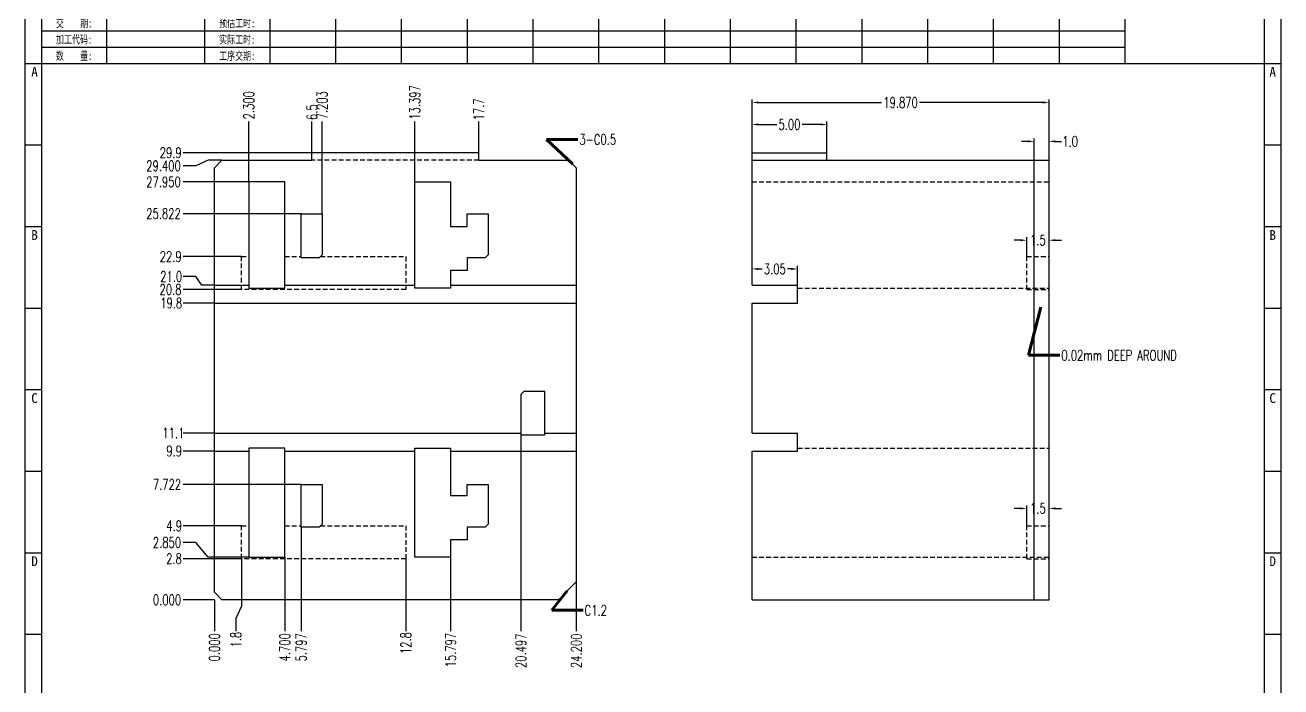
# Model space of a CAD drawing. Header units: millimetres. Extents: x -2852 to 5627, y -2271 to 1849.
# Drawn here: x -778.4 to -694.4, y -411.4 to -367.2 of the extents above; entities that cross this region are included whole.
import ezdxf
from ezdxf.enums import TextEntityAlignment as Align

# ---------------------------------------------------------------- set-up
doc = ezdxf.new("R2010")
doc.units = ezdxf.units.MM
doc.header["$PDSIZE"] = 3
doc.linetypes.add('DASHED2', pattern=[9.525, 6.35, -3.175])
for name, color, linetype in [('1', 7, 'Continuous'), ('11', 4, 'DASHED2'), ('41', 1, 'Continuous'), ('PUNCH', 1, 'Continuous'), ('S01', 170, 'Continuous')]:
    doc.layers.add(name, color=color, linetype=linetype)
doc.styles.add('jet02', font='simplex.shx', dxfattribs={"width": 0.7})
doc.styles.get("Standard").update_dxf_attribs({"font": '仿宋_GB2312_0.ttf', "width": 0.7})
doc.styles.add('tk', font='', dxfattribs={"width": 0.7})
doc.styles.add('tk 2', font='仿宋_GB2312_0.ttf', dxfattribs={"width": 0.65})
doc.styles.get('tk').set_extended_font_data('NSimSun')
doc.dimstyles.new('jet02', dxfattribs={"dimtxt": 3.5, "dimasz": 2.1, "dimexe": 1, "dimexo": 0, "dimgap": 0.5, "dimtad": 0, "dimtoh": 1, "dimdec": 3, "dimzin": 9, "dimdsep": 46, "dimtxsty": 'jet02', "dimcen": 0, "dimclrt": 256, "dimazin": 2, "dimtfac": 1, "dimtdec": 3, "dimtofl": 0, "dimtmove": 0, "dimatfit": 1, "dimfxl": 0, "dimarcsym": 0})

# ---------------------------------------------------------------- blocks, each defined once
blk = doc.blocks.new('*D131')
at = {"layer": '41', "ltscale": 0.05}
for p, q in [((185.462, -2828.134), (185.462, -2826.043)), ((185.882, -2826.243), (187.116, -2826.243)), ((190.042, -2826.243), (188.809, -2826.243)), ((190.462, -2828.134), (190.462, -2826.043))]:
    blk.add_line(p, q, dxfattribs=at)
for points in [[(185.882, -2826.173), (185.882, -2826.313), (185.462, -2826.243)], [(190.042, -2826.173), (190.042, -2826.313), (190.462, -2826.243)]]:
    blk.add_solid(points, dxfattribs=at)
at = {"layer": 'Defpoints', "color": 0, "ltscale": 0.05}
for p in [(190.462, -2826.243), (185.462, -2828.134), (190.462, -2828.134)]:
    blk.add_point(p, dxfattribs=at)
at = {"layer": '41', "ltscale": 0.05, "insert": (187.962, -2826.243), "char_height": 0.7, "attachment_point": 5, "style": 'jet02'}
blk.add_mtext('5.00', dxfattribs=at)
blk = doc.blocks.new('A3-N')
at = {"layer": '1', "color": 1}
for p, q in [((0, 0), (0, 296.73)), ((420, 296.73), (420, 1)), ((5.45, 269.45), (0, 269.45)), ((420, 269.45), (414.55, 269.45)), ((5.45, 242.18), (0, 242.18)), ((420, 242.18), (414.55, 242.18)), ((5.45, 214.91), (0, 214.91)), ((420, 214.91), (414.55, 214.91)), ((5.45, 187.64), (0, 187.64)), ((420, 187.64), (414.55, 187.64)), ((5.45, 160.36), (0, 160.36)), ((420, 160.36), (414.55, 160.36)), ((5.45, 133.09), (0, 133.09)), ((420, 133.09), (414.55, 133.09)), ((5.45, 105.82), (0, 105.82)), ((420, 105.82), (414.55, 105.82)), ((5.45, 78.55), (0, 78.55)), ((420, 78.55), (414.55, 78.55))]:
    blk.add_line(p, q, dxfattribs=at)
at = {"layer": '1'}
blk.add_line((414.55, 278.18), (414.55, 284.73), dxfattribs=at)
blk.add_lwpolyline([(221.45, 5.45), (414.55, 5.45), (414.55, 291.27), (5.45, 291.27), (5.45, 5.45), (414.55, 5.45)], dxfattribs=at)
at = {"layer": '41'}
for p, q in [((27.27, 291.27), (27.27, 269.45)), ((60, 291.27), (60, 269.45)), ((81.82, 291.27), (81.82, 269.45)), ((103.82, 291.27), (103.82, 269.45)), ((125.82, 291.27), (125.82, 269.45)), ((147.82, 291.27), (147.82, 269.45)), ((169.82, 291.27), (169.82, 269.45)), ((191.82, 291.27), (191.82, 269.45)), ((213.82, 291.27), (213.82, 269.45)), ((235.82, 291.27), (235.82, 269.45)), ((257.82, 291.27), (257.82, 269.45)), ((279.82, 291.27), (279.82, 269.45)), ((301.82, 291.27), (301.82, 269.45)), ((323.82, 291.27), (323.82, 269.45)), ((345.82, 291.27), (345.82, 269.45)), ((367.82, 291.27), (367.82, 269.45)), ((367.82, 280.36), (5.45, 280.36)), ((367.82, 274.91), (5.45, 274.91)), ((414.55, 269.45), (5.45, 269.45))]:
    blk.add_line(p, q, dxfattribs=at)
at = {"layer": '1', "style": 'tk', "width": 0.7}
for s, p in [('交    期:', (16.36, 283.09)), ('预估工时:', (70.91, 283.09)), ('加工代码:', (16.36, 277.64)), ('实际工时:', (70.91, 277.64)), ('数    量:', (16.36, 272.18)), ('工序交期:', (70.91, 272.18))]:
    blk.add_text(s, height=2.727, dxfattribs=at).set_placement(p, align=Align.MIDDLE)
at = {"layer": '1', "color": 1}
for s, p in [('A', (2.04, 268.36)), ('B', (2.04, 213.82)), ('C', (2.04, 159.27)), ('D', (2.04, 104.73))]:
    blk.add_text(s, height=3.27, dxfattribs=at).set_placement(p, align=Align.TOP_LEFT)
for s, p in [('A', (418.37, 268.36)), ('B', (418.37, 213.82)), ('C', (418.37, 159.27)), ('D', (418.37, 104.73))]:
    blk.add_text(s, height=3.27, dxfattribs=at).set_placement(p, align=Align.TOP_RIGHT)
at = {"layer": '1', "style": 'tk 2', "width": 0.7}
for tag, p in [('PATR-NO1', (309.84, 32.96)), ('TITLE', (365.74, 30.9)), ('PATR-NO2', (309.84, 27.81)), ('DWG-NO:', (366.54, 18.14))]:
    blk.add_attdef(tag, p, '', height=3.27, dxfattribs=at)
at = {"layer": '1', "color": 1, "style": 'tk 2', "width": 0.7}
for tag, p in [('DRAW', (314.55, 7.27)), ('DATE', (334.72, 7.32))]:
    blk.add_attdef(tag, p, '', height=3.49, dxfattribs=at)
at = {"layer": '1', "style": 'tk 2', "width": 0.7}
for tag, p in [('SCALE', (376.55, 8.73)), ('SHEET', (386.6, 8.72)), ('REV', (397.38, 8.73))]:
    blk.add_attdef(tag, text='', height=2.18, dxfattribs=at).set_placement(p, align=Align.MIDDLE_LEFT)
blk = doc.blocks.new('*D2544')
at = {"layer": '41', "ltscale": 0.05}
blk.add_line((149.505, -2858.034), (147.409, -2858.034), dxfattribs=at)
at = {"layer": 'Defpoints', "color": 0, "ltscale": 0.05}
for p in [(147.409, -2858.034), (149.505, -2858.034), (149.505, -2858.034)]:
    blk.add_point(p, dxfattribs=at)
at = {"layer": '41', "ltscale": 0.05, "insert": (146.329, -2858.034), "char_height": 0.7, "attachment_point": 5, "style": 'jet02'}
blk.add_mtext('0.000', dxfattribs=at)
blk = doc.blocks.new('*D2545')
at = {"layer": '41', "ltscale": 0.05}
blk.add_line((151.305, -2855.284), (147.409, -2855.284), dxfattribs=at)
at = {"layer": 'Defpoints', "color": 0, "ltscale": 0.05}
for p in [(147.409, -2855.284), (151.305, -2855.284), (149.505, -2858.034)]:
    blk.add_point(p, dxfattribs=at)
at = {"layer": '41', "ltscale": 0.05, "insert": (146.795, -2855.284), "char_height": 0.7, "attachment_point": 5, "style": 'jet02'}
blk.add_mtext('2.8', dxfattribs=at)
blk = doc.blocks.new('*D2546')
at = {"layer": '41', "ltscale": 0.05}
blk.add_line((151.305, -2853.084), (147.409, -2853.084), dxfattribs=at)
at = {"layer": 'Defpoints', "color": 0, "ltscale": 0.05}
for p in [(147.409, -2853.084), (151.305, -2853.084), (149.505, -2858.034)]:
    blk.add_point(p, dxfattribs=at)
at = {"layer": '41', "ltscale": 0.05, "insert": (146.807, -2853.084), "char_height": 0.7, "attachment_point": 5, "style": 'jet02'}
blk.add_mtext('4.9', dxfattribs=at)
blk = doc.blocks.new('*D2547')
at = {"layer": '41', "ltscale": 0.05}
blk.add_line((149.505, -2848.084), (147.409, -2848.084), dxfattribs=at)
at = {"layer": 'Defpoints', "color": 0, "ltscale": 0.05}
for p in [(147.409, -2848.084), (149.505, -2848.084), (149.505, -2858.034)]:
    blk.add_point(p, dxfattribs=at)
at = {"layer": '41', "ltscale": 0.05, "insert": (146.807, -2848.084), "char_height": 0.7, "attachment_point": 5, "style": 'jet02'}
blk.add_mtext('9.9', dxfattribs=at)
blk = doc.blocks.new('*D2548')
at = {"layer": '41', "ltscale": 0.05}
blk.add_line((149.505, -2846.884), (147.409, -2846.884), dxfattribs=at)
at = {"layer": 'Defpoints', "color": 0, "ltscale": 0.05}
for p in [(147.409, -2846.884), (149.505, -2846.884), (149.505, -2858.034)]:
    blk.add_point(p, dxfattribs=at)
at = {"layer": '41', "ltscale": 0.05, "insert": (146.76, -2846.884), "char_height": 0.7, "attachment_point": 5, "style": 'jet02'}
blk.add_mtext('11.1', dxfattribs=at)
blk = doc.blocks.new('*D2549')
at = {"layer": '41', "ltscale": 0.05}
blk.add_line((149.505, -2838.184), (147.409, -2838.184), dxfattribs=at)
at = {"layer": 'Defpoints', "color": 0, "ltscale": 0.05}
for p in [(147.409, -2838.184), (149.505, -2838.184), (149.505, -2858.034)]:
    blk.add_point(p, dxfattribs=at)
at = {"layer": '41', "ltscale": 0.05, "insert": (146.609, -2838.184), "char_height": 0.7, "attachment_point": 5, "style": 'jet02'}
blk.add_mtext('19.8', dxfattribs=at)
blk = doc.blocks.new('*D2550')
at = {"layer": '41', "ltscale": 0.05}
blk.add_line((151.305, -2837.284), (147.409, -2837.284), dxfattribs=at)
at = {"layer": 'Defpoints', "color": 0, "ltscale": 0.05}
for p in [(147.409, -2837.284), (151.305, -2837.284), (149.505, -2858.034)]:
    blk.add_point(p, dxfattribs=at)
at = {"layer": '41', "ltscale": 0.05, "insert": (146.562, -2837.284), "char_height": 0.7, "attachment_point": 5, "style": 'jet02'}
blk.add_mtext('20.8', dxfattribs=at)
blk = doc.blocks.new('*D2551')
at = {"layer": '41', "ltscale": 0.05}
for p, q in [((148.249, -2836.409), (147.409, -2836.409)), ((148.665, -2836.984), (148.249, -2836.409)), ((149.505, -2836.984), (148.665, -2836.984))]:
    blk.add_line(p, q, dxfattribs=at)
at = {"layer": 'Defpoints', "color": 0, "ltscale": 0.05}
for p in [(147.409, -2836.409), (149.505, -2836.984), (149.505, -2858.034)]:
    blk.add_point(p, dxfattribs=at)
at = {"layer": '41', "ltscale": 0.05, "insert": (146.609, -2836.409), "char_height": 0.7, "attachment_point": 5, "style": 'jet02'}
blk.add_mtext('21.0', dxfattribs=at)
blk = doc.blocks.new('*D2552')
at = {"layer": '41', "ltscale": 0.05}
blk.add_line((151.305, -2835.084), (147.409, -2835.084), dxfattribs=at)
at = {"layer": 'Defpoints', "color": 0, "ltscale": 0.05}
for p in [(147.409, -2835.084), (151.305, -2835.084), (149.505, -2858.034)]:
    blk.add_point(p, dxfattribs=at)
at = {"layer": '41', "ltscale": 0.05, "insert": (146.574, -2835.084), "char_height": 0.7, "attachment_point": 5, "style": 'jet02'}
blk.add_mtext('22.9', dxfattribs=at)
blk = doc.blocks.new('*D2553')
at = {"layer": '41', "ltscale": 0.05}
for p, q in [((148.249, -2829.009), (147.409, -2829.009)), ((149.089, -2828.634), (148.249, -2829.009)), ((150.005, -2828.634), (149.089, -2828.634))]:
    blk.add_line(p, q, dxfattribs=at)
at = {"layer": 'Defpoints', "color": 0, "ltscale": 0.05}
for p in [(147.409, -2829.009), (150.005, -2828.634), (149.505, -2858.034)]:
    blk.add_point(p, dxfattribs=at)
at = {"layer": '41', "ltscale": 0.05, "insert": (146.095, -2829.009), "char_height": 0.7, "attachment_point": 5, "style": 'jet02'}
blk.add_mtext('29.400', dxfattribs=at)
blk = doc.blocks.new('*D2554')
at = {"layer": '41', "ltscale": 0.05}
blk.add_line((156.025, -2828.134), (147.409, -2828.134), dxfattribs=at)
at = {"layer": 'Defpoints', "color": 0, "ltscale": 0.05}
for p in [(147.409, -2828.134), (156.025, -2828.134), (149.505, -2858.034)]:
    blk.add_point(p, dxfattribs=at)
at = {"layer": '41', "ltscale": 0.05, "insert": (146.574, -2828.134), "char_height": 0.7, "attachment_point": 5, "style": 'jet02'}
blk.add_mtext('29.9', dxfattribs=at)
blk = doc.blocks.new('*D2555')
at = {"layer": '41', "ltscale": 0.05}
blk.add_line((149.505, -2858.034), (149.505, -2860.13), dxfattribs=at)
at = {"layer": 'Defpoints', "color": 0, "ltscale": 0.05}
for p in [(149.505, -2858.034), (149.505, -2858.034), (149.505, -2860.13)]:
    blk.add_point(p, dxfattribs=at)
at = {"layer": '41', "ltscale": 0.05, "insert": (149.505, -2861.21), "char_height": 0.7, "attachment_point": 5, "rotation": 90, "style": 'jet02'}
blk.add_mtext('0.000', dxfattribs=at)
blk = doc.blocks.new('*D2556')
at = {"layer": '41', "ltscale": 0.05}
for p, q in [((151.305, -2855.284), (151.305, -2858.45)), ((151.305, -2858.45), (150.93, -2859.29)), ((150.93, -2859.29), (150.93, -2860.13))]:
    blk.add_line(p, q, dxfattribs=at)
at = {"layer": 'Defpoints', "color": 0, "ltscale": 0.05}
for p in [(151.305, -2855.284), (149.505, -2858.034), (150.93, -2860.13)]:
    blk.add_point(p, dxfattribs=at)
at = {"layer": '41', "ltscale": 0.05, "insert": (150.93, -2860.697), "char_height": 0.7, "attachment_point": 5, "rotation": 90, "style": 'jet02'}
blk.add_mtext('1.8', dxfattribs=at)
blk = doc.blocks.new('*D2557')
at = {"layer": '41', "ltscale": 0.05}
blk.add_line((162.305, -2855.284), (162.305, -2860.13), dxfattribs=at)
at = {"layer": 'Defpoints', "color": 0, "ltscale": 0.05}
for p in [(162.305, -2855.284), (149.505, -2858.034), (162.305, -2860.13)]:
    blk.add_point(p, dxfattribs=at)
at = {"layer": '41', "ltscale": 0.05, "insert": (162.305, -2860.93), "char_height": 0.7, "attachment_point": 5, "rotation": 90, "style": 'jet02'}
blk.add_mtext('12.8', dxfattribs=at)
blk = doc.blocks.new('*D2558')
at = {"layer": '41', "ltscale": 0.05}
blk.add_line((173.705, -2856.834), (173.705, -2860.13), dxfattribs=at)
at = {"layer": 'Defpoints', "color": 0, "ltscale": 0.05}
for p in [(173.705, -2856.834), (149.505, -2858.034), (173.705, -2860.13)]:
    blk.add_point(p, dxfattribs=at)
at = {"layer": '41', "ltscale": 0.05, "insert": (173.705, -2861.443), "char_height": 0.7, "attachment_point": 5, "rotation": 90, "style": 'jet02'}
blk.add_mtext('24.200', dxfattribs=at)
blk = doc.blocks.new('*D2559')
at = {"layer": '41', "ltscale": 0.05}
blk.add_line((156.025, -2828.134), (156.025, -2826.037), dxfattribs=at)
at = {"layer": 'Defpoints', "color": 0, "ltscale": 0.05}
for p in [(156.025, -2826.037), (156.025, -2828.134), (149.505, -2858.034)]:
    blk.add_point(p, dxfattribs=at)
at = {"layer": '41', "ltscale": 0.05, "insert": (156.025, -2825.424), "char_height": 0.7, "attachment_point": 5, "rotation": 90, "style": 'jet02'}
blk.add_mtext('6.5', dxfattribs=at)
blk = doc.blocks.new('*D2560')
at = {"layer": '41', "ltscale": 0.05}
blk.add_line((167.185, -2828.134), (167.185, -2826.037), dxfattribs=at)
at = {"layer": 'Defpoints', "color": 0, "ltscale": 0.05}
for p in [(167.185, -2826.037), (167.185, -2828.134), (149.505, -2858.034)]:
    blk.add_point(p, dxfattribs=at)
at = {"layer": '41', "ltscale": 0.05, "insert": (167.185, -2825.237), "char_height": 0.7, "attachment_point": 5, "rotation": 90, "style": 'jet02'}
blk.add_mtext('17.7', dxfattribs=at)
blk = doc.blocks.new('*D2561')
at = {"layer": '41', "ltscale": 0.05}
blk.add_line((154.205, -2855.184), (154.205, -2860.13), dxfattribs=at)
at = {"layer": 'Defpoints', "color": 0, "ltscale": 0.05}
for p in [(154.205, -2855.184), (149.505, -2858.034), (154.205, -2860.13)]:
    blk.add_point(p, dxfattribs=at)
at = {"layer": '41', "ltscale": 0.05, "insert": (154.205, -2861.21), "char_height": 0.7, "attachment_point": 5, "rotation": 90, "style": 'jet02'}
blk.add_mtext('4.700', dxfattribs=at)
blk = doc.blocks.new('*D2562')
at = {"layer": '41', "ltscale": 0.05}
blk.add_line((155.302, -2853.167), (155.302, -2860.13), dxfattribs=at)
at = {"layer": 'Defpoints', "color": 0, "ltscale": 0.05}
for p in [(155.302, -2853.167), (149.505, -2858.034), (155.302, -2860.13)]:
    blk.add_point(p, dxfattribs=at)
at = {"layer": '41', "ltscale": 0.05, "insert": (155.302, -2861.21), "char_height": 0.7, "attachment_point": 5, "rotation": 90, "style": 'jet02'}
blk.add_mtext('5.797', dxfattribs=at)
blk = doc.blocks.new('*D2563')
at = {"layer": '41', "ltscale": 0.05}
blk.add_line((165.302, -2855.184), (165.302, -2860.13), dxfattribs=at)
at = {"layer": 'Defpoints', "color": 0, "ltscale": 0.05}
for p in [(165.302, -2855.184), (149.505, -2858.034), (165.302, -2860.13)]:
    blk.add_point(p, dxfattribs=at)
at = {"layer": '41', "ltscale": 0.05, "insert": (165.302, -2861.397), "char_height": 0.7, "attachment_point": 5, "rotation": 90, "style": 'jet02'}
blk.add_mtext('15.797', dxfattribs=at)
blk = doc.blocks.new('*D2564')
at = {"layer": '41', "ltscale": 0.05}
blk.add_line((170.002, -2847.009), (170.002, -2860.13), dxfattribs=at)
at = {"layer": 'Defpoints', "color": 0, "ltscale": 0.05}
for p in [(170.002, -2847.009), (149.505, -2858.034), (170.002, -2860.13)]:
    blk.add_point(p, dxfattribs=at)
at = {"layer": '41', "ltscale": 0.05, "insert": (170.002, -2861.443), "char_height": 0.7, "attachment_point": 5, "rotation": 90, "style": 'jet02'}
blk.add_mtext('20.497', dxfattribs=at)
blk = doc.blocks.new('*D2565')
at = {"layer": '41', "ltscale": 0.05}
blk.add_line((151.805, -2830.084), (151.805, -2826.037), dxfattribs=at)
at = {"layer": 'Defpoints', "color": 0, "ltscale": 0.05}
for p in [(151.805, -2826.037), (151.805, -2830.084), (149.505, -2858.034)]:
    blk.add_point(p, dxfattribs=at)
at = {"layer": '41', "ltscale": 0.05, "insert": (151.805, -2824.957), "char_height": 0.7, "attachment_point": 5, "rotation": 90, "style": 'jet02'}
blk.add_mtext('2.300', dxfattribs=at)
blk = doc.blocks.new('*D2566')
at = {"layer": '41', "ltscale": 0.05}
blk.add_line((156.708, -2832.211), (156.708, -2826.037), dxfattribs=at)
at = {"layer": 'Defpoints', "color": 0, "ltscale": 0.05}
for p in [(156.708, -2826.037), (156.708, -2832.211), (149.505, -2858.034)]:
    blk.add_point(p, dxfattribs=at)
at = {"layer": '41', "ltscale": 0.05, "insert": (156.708, -2824.957), "char_height": 0.7, "attachment_point": 5, "rotation": 90, "style": 'jet02'}
blk.add_mtext('7.203', dxfattribs=at)
blk = doc.blocks.new('*D2567')
at = {"layer": '41', "ltscale": 0.05}
blk.add_line((162.902, -2830.084), (162.902, -2826.037), dxfattribs=at)
at = {"layer": 'Defpoints', "color": 0, "ltscale": 0.05}
for p in [(162.902, -2826.037), (162.902, -2830.084), (149.505, -2858.034)]:
    blk.add_point(p, dxfattribs=at)
at = {"layer": '41', "ltscale": 0.05, "insert": (162.902, -2824.77), "char_height": 0.7, "attachment_point": 5, "rotation": 90, "style": 'jet02'}
blk.add_mtext('13.397', dxfattribs=at)
blk = doc.blocks.new('*D2568')
at = {"layer": '41', "ltscale": 0.05}
blk.add_line((155.302, -2850.311), (147.409, -2850.311), dxfattribs=at)
at = {"layer": 'Defpoints', "color": 0, "ltscale": 0.05}
for p in [(147.409, -2850.311), (155.302, -2850.311), (149.505, -2858.034)]:
    blk.add_point(p, dxfattribs=at)
at = {"layer": '41', "ltscale": 0.05, "insert": (146.329, -2850.311), "char_height": 0.7, "attachment_point": 5, "style": 'jet02'}
blk.add_mtext('7.722', dxfattribs=at)
blk = doc.blocks.new('*D2569')
at = {"layer": '41', "ltscale": 0.05}
for p, q in [((148.249, -2854.199), (147.409, -2854.199)), ((149.089, -2855.184), (148.249, -2854.199)), ((151.805, -2855.184), (149.089, -2855.184))]:
    blk.add_line(p, q, dxfattribs=at)
at = {"layer": 'Defpoints', "color": 0, "ltscale": 0.05}
for p in [(147.409, -2854.199), (151.805, -2855.184), (149.505, -2858.034)]:
    blk.add_point(p, dxfattribs=at)
at = {"layer": '41', "ltscale": 0.05, "insert": (146.329, -2854.199), "char_height": 0.7, "attachment_point": 5, "style": 'jet02'}
blk.add_mtext('2.850', dxfattribs=at)
blk = doc.blocks.new('*D2570')
at = {"layer": '41', "ltscale": 0.05}
blk.add_line((151.805, -2830.084), (147.409, -2830.084), dxfattribs=at)
at = {"layer": 'Defpoints', "color": 0, "ltscale": 0.05}
for p in [(147.409, -2830.084), (151.805, -2830.084), (149.505, -2858.034)]:
    blk.add_point(p, dxfattribs=at)
at = {"layer": '41', "ltscale": 0.05, "insert": (146.095, -2830.084), "char_height": 0.7, "attachment_point": 5, "style": 'jet02'}
blk.add_mtext('27.950', dxfattribs=at)
blk = doc.blocks.new('*D2571')
at = {"layer": '41', "ltscale": 0.05}
blk.add_line((155.302, -2832.211), (147.409, -2832.211), dxfattribs=at)
at = {"layer": 'Defpoints', "color": 0, "ltscale": 0.05}
for p in [(147.409, -2832.211), (155.302, -2832.211), (149.505, -2858.034)]:
    blk.add_point(p, dxfattribs=at)
at = {"layer": '41', "ltscale": 0.05, "insert": (146.095, -2832.211), "char_height": 0.7, "attachment_point": 5, "style": 'jet02'}
blk.add_mtext('25.822', dxfattribs=at)
blk = doc.blocks.new('*D2572')
at = {"layer": '41', "ltscale": 0.05}
for p, q in [((185.462, -2828.134), (185.462, -2824.571)), ((185.882, -2824.771), (194.131, -2824.771)), ((204.912, -2824.771), (196.664, -2824.771)), ((205.332, -2828.634), (205.332, -2824.571))]:
    blk.add_line(p, q, dxfattribs=at)
for points in [[(185.882, -2824.701), (185.882, -2824.841), (185.462, -2824.771)], [(204.912, -2824.701), (204.912, -2824.841), (205.332, -2824.771)]]:
    blk.add_solid(points, dxfattribs=at)
at = {"layer": 'Defpoints', "color": 0, "ltscale": 0.05}
for p in [(205.332, -2824.771), (185.462, -2828.134), (205.332, -2828.634)]:
    blk.add_point(p, dxfattribs=at)
at = {"layer": '41', "ltscale": 0.05, "insert": (195.397, -2824.771), "char_height": 0.7, "attachment_point": 5, "style": 'jet02'}
blk.add_mtext('19.870', dxfattribs=at)
blk = doc.blocks.new('*D2573')
at = {"layer": '41', "ltscale": 0.05}
for p, q in [((203.912, -2827.374), (203.492, -2827.374)), ((204.332, -2828.634), (204.332, -2827.174)), ((205.332, -2828.634), (205.332, -2827.174)), ((205.752, -2827.374), (206.172, -2827.374))]:
    blk.add_line(p, q, dxfattribs=at)
for points in [[(203.912, -2827.304), (203.912, -2827.444), (204.332, -2827.374)], [(205.752, -2827.304), (205.752, -2827.444), (205.332, -2827.374)]]:
    blk.add_solid(points, dxfattribs=at)
at = {"layer": 'Defpoints', "color": 0, "ltscale": 0.05}
for p in [(205.332, -2827.374), (204.332, -2828.634), (205.332, -2828.634)]:
    blk.add_point(p, dxfattribs=at)
at = {"layer": '41', "ltscale": 0.05, "insert": (206.739, -2827.374), "char_height": 0.7, "attachment_point": 5, "style": 'jet02'}
blk.add_mtext('1.0', dxfattribs=at)
blk = doc.blocks.new('*D2574')
at = {"layer": '41', "ltscale": 0.05}
for p, q in [((185.462, -2836.984), (185.462, -2835.704)), ((188.512, -2836.984), (188.512, -2835.704)), ((185.882, -2835.904), (186.141, -2835.904)), ((188.092, -2835.904), (187.834, -2835.904))]:
    blk.add_line(p, q, dxfattribs=at)
for points in [[(185.882, -2835.834), (185.882, -2835.974), (185.462, -2835.904)], [(188.092, -2835.834), (188.092, -2835.974), (188.512, -2835.904)]]:
    blk.add_solid(points, dxfattribs=at)
at = {"layer": 'Defpoints', "color": 0, "ltscale": 0.05}
for p in [(185.462, -2835.904), (185.462, -2836.984), (188.512, -2836.984)]:
    blk.add_point(p, dxfattribs=at)
at = {"layer": '41', "ltscale": 0.05, "insert": (186.987, -2835.904), "char_height": 0.7, "attachment_point": 5, "style": 'jet02'}
blk.add_mtext('3.05', dxfattribs=at)
blk = doc.blocks.new('*D2575')
at = {"layer": '41', "ltscale": 0.05}
for p, q in [((203.412, -2833.985), (202.992, -2833.985)), ((203.832, -2835.084), (203.832, -2833.785)), ((205.332, -2835.084), (205.332, -2833.785)), ((205.752, -2833.985), (206.172, -2833.985))]:
    blk.add_line(p, q, dxfattribs=at)
for points in [[(203.412, -2833.915), (203.412, -2834.055), (203.832, -2833.985)], [(205.752, -2833.915), (205.752, -2834.055), (205.332, -2833.985)]]:
    blk.add_solid(points, dxfattribs=at)
at = {"layer": 'Defpoints', "color": 0, "ltscale": 0.05}
for p in [(205.332, -2833.985), (203.832, -2835.084), (205.332, -2835.084)]:
    blk.add_point(p, dxfattribs=at)
at = {"layer": '41', "ltscale": 0.05, "insert": (204.582, -2833.985), "char_height": 0.7, "attachment_point": 5, "style": 'jet02'}
blk.add_mtext('1.5', dxfattribs=at)
blk = doc.blocks.new('*D2576')
at = {"layer": '41', "ltscale": 0.05}
for p, q in [((203.832, -2853.084), (203.832, -2851.722)), ((205.332, -2853.084), (205.332, -2851.722)), ((203.412, -2851.922), (202.992, -2851.922)), ((205.752, -2851.922), (206.172, -2851.922))]:
    blk.add_line(p, q, dxfattribs=at)
for points in [[(203.412, -2851.852), (203.412, -2851.992), (203.832, -2851.922)], [(205.752, -2851.852), (205.752, -2851.992), (205.332, -2851.922)]]:
    blk.add_solid(points, dxfattribs=at)
at = {"layer": 'Defpoints', "color": 0, "ltscale": 0.05}
for p in [(203.832, -2851.922), (203.832, -2853.084), (205.332, -2853.084)]:
    blk.add_point(p, dxfattribs=at)
at = {"layer": '41', "ltscale": 0.05, "insert": (204.582, -2851.922), "char_height": 0.7, "attachment_point": 5, "style": 'jet02'}
blk.add_mtext('1.5', dxfattribs=at)

msp = doc.modelspace()

# ---------------------------------------------------------------- linework, layer by layer
at = {"layer": '1', "ltscale": 0.05}
for p, q in [((-748.0227, -375.7037), (-759.1827, -375.7037)), ((-759.1827, -376.2037), (-759.1827, -375.7037)), ((-748.0227, -376.2037), (-748.0227, -375.7037)), ((-729.7452, -375.7037), (-724.7452, -375.7037)), ((-729.7452, -384.5537), (-729.7452, -375.7037)), ((-729.7452, -376.2037), (-709.8752, -376.2037)), ((-724.7452, -376.2037), (-724.7452, -375.7037)), ((-709.8752, -405.6037), (-709.8752, -376.2037)), ((-765.7027, -384.5537), (-763.4027, -384.5537)), ((-761.0027, -384.5537), (-752.3057, -384.5537)), ((-749.9057, -384.5537), (-741.5027, -384.5537)), ((-729.7452, -384.5537), (-726.6952, -384.5537)), ((-726.6952, -385.7537), (-726.6952, -384.5537)), ((-765.7027, -385.7537), (-741.5027, -385.7537)), ((-729.7452, -385.7537), (-726.6952, -385.7537)), ((-729.7452, -394.4537), (-729.7452, -385.7537)), ((-765.7027, -394.4537), (-745.2057, -394.4537)), ((-743.5997, -394.4537), (-741.5027, -394.4537)), ((-729.7452, -394.4537), (-726.6952, -394.4537)), ((-726.6952, -395.6537), (-726.6952, -394.4537)), ((-765.7027, -395.6537), (-763.4027, -395.6537)), ((-761.0027, -395.6537), (-752.3057, -395.6537)), ((-749.9057, -395.6537), (-741.5027, -395.6537)), ((-729.7452, -405.6037), (-729.7452, -395.6537)), ((-729.7452, -395.6537), (-726.6952, -395.6537)), ((-729.7452, -405.6037), (-709.8752, -405.6037))]:
    msp.add_line(p, q, dxfattribs=at)
at = {"layer": '1', "color": 3, "ltscale": 0.05}
msp.add_line((-710.8752, -405.6037), (-710.8752, -376.2037), dxfattribs=at)
at = {"layer": '1', "ltscale": 0.05}
msp.add_lwpolyline([(-748.0227, -376.2037), (-742.0027, -376.2037), (-741.5027, -376.7037), (-741.5027, -404.4037), (-742.7027, -405.6037), (-765.2027, -405.6037), (-765.7027, -405.1037), (-765.7027, -376.7037), (-765.2027, -376.2037), (-759.1827, -376.2037)], dxfattribs=at)
at = {"layer": '11', "ltscale": 0.05}
for p, q in [((-748.0227, -376.2037), (-759.1827, -376.2037)), ((-729.7452, -377.6537), (-709.8752, -377.6537)), ((-711.3752, -382.6537), (-709.8752, -382.6537)), ((-711.3752, -384.8537), (-711.3752, -382.6537)), ((-726.6952, -384.7537), (-709.8752, -384.7537)), ((-711.3752, -384.8537), (-709.8752, -384.8537)), ((-726.6952, -395.4537), (-709.8752, -395.4537)), ((-711.3752, -400.6537), (-709.8752, -400.6537)), ((-711.3752, -402.8537), (-711.3752, -400.6537)), ((-729.7452, -402.7537), (-709.8752, -402.7537)), ((-711.3752, -402.8537), (-709.8752, -402.8537))]:
    msp.add_line(p, q, dxfattribs=at)
for points in [[(-758.6175, -382.6537), (-752.9027, -382.6537), (-752.9027, -384.8537), (-763.9027, -384.8537), (-763.9027, -382.6537), (-763.4027, -382.6537)], [(-761.0027, -382.6537), (-759.9057, -382.6537)], [(-758.6175, -400.6537), (-752.9027, -400.6537), (-752.9027, -402.8537), (-763.9027, -402.8537), (-763.9027, -400.6537), (-763.4027, -400.6537)], [(-761.0027, -400.6537), (-759.9057, -400.6537)]]:
    msp.add_lwpolyline(points, dxfattribs=at)
at = {"layer": 'PUNCH', "ltscale": 0.05}
for points in [[(-749.9057, -384.7537), (-752.3057, -384.7537), (-752.3057, -377.6537), (-749.9057, -377.6537), (-749.9057, -380.6317), (-748.8057, -380.6317), (-748.8057, -379.7817), (-747.3997, -379.7817), (-747.3997, -382.5359), (-747.6015, -382.7377), (-748.7997, -382.7377), (-748.7997, -383.5877), (-749.9057, -383.5877)], [(-745.2057, -394.5788), (-743.5997, -394.5788), (-743.5997, -391.6728), (-745.004, -391.6728), (-745.2057, -391.8745)], [(-749.9057, -402.7537), (-752.3057, -402.7537), (-752.3057, -395.4537), (-749.9057, -395.4537), (-749.9057, -398.6317), (-748.8057, -398.6317), (-748.8057, -397.8817), (-747.3997, -397.8817), (-747.3997, -400.5359), (-747.6015, -400.7377), (-748.7997, -400.7377), (-748.7997, -401.5877), (-749.9057, -401.5877)]]:
    msp.add_lwpolyline(points, close=True, dxfattribs=at)
at = {"layer": 'PUNCH', "color": 6, "ltscale": 0.05}
msp.add_lwpolyline([(-758.4997, -379.7817), (-758.4997, -382.5359), (-758.7015, -382.7377), (-759.9057, -382.7377), (-759.9057, -379.7817)], close=True, dxfattribs=at)
at = {"layer": 'PUNCH', "color": 2, "ltscale": 0.05}
msp.add_lwpolyline([(-758.4997, -397.8817), (-758.4997, -400.5359), (-758.7015, -400.7377), (-759.9057, -400.7377), (-759.9057, -397.8817)], close=True, dxfattribs=at)
at = {"layer": 'S01', "color": 2, "ltscale": 0.05}
msp.add_lwpolyline([(-761.0027, -377.6537), (-763.4027, -377.6537), (-763.4027, -384.7537), (-761.0027, -384.7537)], close=True, dxfattribs=at)
at = {"layer": 'S01', "color": 6, "ltscale": 0.05}
msp.add_lwpolyline([(-761.0027, -395.4537), (-763.4027, -395.4537), (-763.4027, -402.7537), (-761.0027, -402.7537)], close=True, dxfattribs=at)

# ---------------------------------------------------------------- block references
at = {"layer": '1', "ltscale": 0.05, "xscale": 0.2000000000000455, "yscale": 0.2000000000000455, "zscale": 0.2000000000000455}
msp.add_blockref('A3-N', (-778.3712, -423.6399), dxfattribs=at)

# ---------------------------------------------------------------- texts
at = {"layer": '41', "ltscale": 0.05, "char_height": 0.7, "attachment_point": 4, "style": 'jet02'}
for s, insert in [('3-C0.5', (-741.2959, -374.812)), ('0.02mm DEEP AROUND', (-709.0558, -389.2516)), ('C1.2', (-740.9435, -406.3077))]:
    msp.add_mtext(s, dxfattribs=dict(at, insert=insert))

# ---------------------------------------------------------------- dimensions: what is measured, and where the dimension line sits
at = {"layer": '41', "ltscale": 0.05}
for feature_location, offset, dtype, origin, override, picture, middle, set_off in [((-752.3057, -377.6537), (0, 4.0464), 1, (-765.7027, -405.6037), {"dimscale": 0.2, "dimtoh": 0, "dimzin": 1, "dimclrd": 256, "dimclre": 256, "dimadec": 3, "dimazin": 0, "dimatfit": 3, "dimlwd": 65535, "dimlwe": 65535}, '*D2567', (-752.3057, -372.3407), (-915.2077, 2452.4298)), ((-763.4027, -377.6537), (0, 4.0464), 1, (-765.7027, -405.6037), {"dimscale": 0.2, "dimtoh": 0, "dimzin": 1, "dimclrd": 256, "dimclre": 256, "dimadec": 3, "dimazin": 0, "dimatfit": 3, "dimlwd": 65535, "dimlwe": 65535}, '*D2565', (-763.4027, -372.5273), (-915.2077, 2452.4298)), ((-758.4997, -379.7817), (0, 6.1743), 1, (-765.7027, -405.6037), {"dimscale": 0.2, "dimtoh": 0, "dimzin": 1, "dimclrd": 256, "dimclre": 256, "dimadec": 3, "dimazin": 0, "dimatfit": 3, "dimlwd": 65535, "dimlwe": 65535}, '*D2566', (-758.4997, -372.5273), (-915.2077, 2452.4298)), ((-748.0227, -375.7037), (0, 2.0964), 1, (-765.7027, -405.6037), {"dimscale": 0.2, "dimtoh": 0, "dimdec": 1, "dimzin": 1, "dimclrd": 256, "dimclre": 256, "dimadec": 1, "dimazin": 0, "dimatfit": 3, "dimlwd": 65535, "dimlwe": 65535}, '*D2560', (-748.0227, -372.8073), (-915.2077, 2452.4298)), ((-759.1827, -375.7037), (0, 2.0964), 1, (-765.7027, -405.6037), {"dimscale": 0.2, "dimtoh": 0, "dimdec": 1, "dimzin": 1, "dimclrd": 256, "dimclre": 256, "dimadec": 1, "dimazin": 0, "dimatfit": 3, "dimlwd": 65535, "dimlwe": 65535}, '*D2559', (-759.1827, -372.994), (-915.2077, 2452.4298)), ((-759.1827, -375.7037), (-8.6164, 0), 0, (-765.7027, -405.6037), {"dimscale": 0.2, "dimtoh": 0, "dimdec": 1, "dimzin": 1, "dimclrd": 256, "dimclre": 256, "dimadec": 1, "dimazin": 0, "dimatfit": 3, "dimlwd": 65535, "dimlwe": 65535}, '*D2554', (-768.6341, -375.7037), (-915.2077, 2452.4298)), ((-765.2027, -376.2037), (-2.5964, -0.375), 0, (-765.7027, -405.6037), {"dimscale": 0.2, "dimtoh": 0, "dimzin": 1, "dimclrd": 256, "dimclre": 256, "dimadec": 3, "dimazin": 0, "dimatfit": 3, "dimlwd": 65535, "dimlwe": 65535}, '*D2553', (-769.1124, -376.5787), (-915.2077, 2452.4298)), ((-763.4027, -377.6537), (-4.3964, 0), 0, (-765.7027, -405.6037), {"dimscale": 0.2, "dimtoh": 0, "dimzin": 1, "dimclrd": 256, "dimclre": 256, "dimadec": 3, "dimazin": 0, "dimatfit": 3, "dimlwd": 65535, "dimlwe": 65535}, '*D2570', (-769.1124, -377.6537), (-915.2077, 2452.4298)), ((-759.9057, -379.7817), (-7.8934, 0), 0, (-765.7027, -405.6037), {"dimscale": 0.2, "dimtoh": 0, "dimzin": 1, "dimclrd": 256, "dimclre": 256, "dimadec": 3, "dimazin": 0, "dimatfit": 3, "dimlwd": 65535, "dimlwe": 65535}, '*D2571', (-769.1124, -379.7817), (-915.2077, 2452.4298)), ((-763.9027221065, -382.6537233251), (-3.8963885382, 0), 0, (-765.7027221065, -405.6037233251), {"dimscale": 0.2, "dimtoh": 0, "dimdec": 1, "dimzin": 1, "dimclrd": 256, "dimclre": 256, "dimadec": 1, "dimazin": 0, "dimatfit": 3, "dimlwd": 65535, "dimlwe": 65535}, '*D2552', (-768.6341106447, -382.6537233251), (-915.2077048823, 2452.4298167741)), ((-765.7027221065, -384.5537233251), (-2.0963885382, 0.575), 0, (-765.7027221065, -405.6037233251), {"dimscale": 0.2, "dimtoh": 0, "dimdec": 1, "dimzin": 1, "dimclrd": 256, "dimclre": 256, "dimadec": 1, "dimazin": 0, "dimatfit": 3, "dimlwd": 65535, "dimlwe": 65535}, '*D2551', (-768.5991106447, -383.9787233251), (-915.2077048823, 2452.4298167741)), ((-763.9027221065, -384.8537233251), (-3.8963885382, 0), 0, (-765.7027221065, -405.6037233251), {"dimscale": 0.2, "dimtoh": 0, "dimdec": 1, "dimzin": 1, "dimclrd": 256, "dimclre": 256, "dimadec": 1, "dimazin": 0, "dimatfit": 3, "dimlwd": 65535, "dimlwe": 65535}, '*D2550', (-768.6457773113, -384.8537233251), (-915.2077048823, 2452.4298167741)), ((-765.7027221065, -385.7537233251), (-2.0963885382, 0), 0, (-765.7027221065, -405.6037233251), {"dimscale": 0.2, "dimtoh": 0, "dimdec": 1, "dimzin": 1, "dimclrd": 256, "dimclre": 256, "dimadec": 1, "dimazin": 0, "dimatfit": 3, "dimlwd": 65535, "dimlwe": 65535}, '*D2549', (-768.5991106447, -385.7537233251), (-915.2077048823, 2452.4298167741)), ((-765.7027221065, -394.4537233251), (-2.0963885382, 0), 0, (-765.7027221065, -405.6037233251), {"dimscale": 0.2, "dimtoh": 0, "dimdec": 1, "dimzin": 1, "dimclrd": 256, "dimclre": 256, "dimadec": 1, "dimazin": 0, "dimatfit": 3, "dimlwd": 65535, "dimlwe": 65535}, '*D2548', (-768.447443978, -394.4537233251), (-915.2077048823, 2452.4298167741)), ((-745.2057, -394.5788), (0, -13.1213), 1, (-765.7027, -405.6037), {"dimscale": 0.2, "dimtoh": 0, "dimzin": 1, "dimclrd": 256, "dimclre": 256, "dimadec": 3, "dimazin": 0, "dimatfit": 3, "dimlwd": 65535, "dimlwe": 65535}, '*D2564', (-745.2057, -409.0134), (-915.2077, 2452.4298)), ((-765.7027221065, -395.6537233251), (-2.0963885382, 0), 0, (-765.7027221065, -405.6037233251), {"dimscale": 0.2, "dimtoh": 0, "dimdec": 1, "dimzin": 1, "dimclrd": 256, "dimclre": 256, "dimadec": 1, "dimazin": 0, "dimatfit": 3, "dimlwd": 65535, "dimlwe": 65535}, '*D2547', (-768.4007773113, -395.6537233251), (-915.2077048823, 2452.4298167741)), ((-759.9057, -397.8817), (-7.8934, 0), 0, (-765.7027, -405.6037), {"dimscale": 0.2, "dimtoh": 0, "dimzin": 1, "dimclrd": 256, "dimclre": 256, "dimadec": 3, "dimazin": 0, "dimatfit": 3, "dimlwd": 65535, "dimlwe": 65535}, '*D2568', (-768.8791, -397.8817), (-915.2077, 2452.4298)), ((-763.9027221065, -400.6537233251), (-3.8963885382, 0), 0, (-765.7027221065, -405.6037233251), {"dimscale": 0.2, "dimtoh": 0, "dimdec": 1, "dimzin": 1, "dimclrd": 256, "dimclre": 256, "dimadec": 1, "dimazin": 0, "dimatfit": 3, "dimlwd": 65535, "dimlwe": 65535}, '*D2546', (-768.4007773113, -400.6537233251), (-915.2077048823, 2452.4298167741)), ((-763.4027, -402.7537), (-4.3964, 0.985), 0, (-765.7027, -405.6037), {"dimscale": 0.2, "dimtoh": 0, "dimzin": 1, "dimclrd": 256, "dimclre": 256, "dimadec": 3, "dimazin": 0, "dimatfit": 3, "dimlwd": 65535, "dimlwe": 65535}, '*D2569', (-768.8791, -401.7687), (-915.2077, 2452.4298)), ((-759.9057, -400.7377), (0, -6.9624), 1, (-765.7027, -405.6037), {"dimscale": 0.2, "dimtoh": 0, "dimzin": 1, "dimclrd": 256, "dimclre": 256, "dimadec": 3, "dimazin": 0, "dimatfit": 3, "dimlwd": 65535, "dimlwe": 65535}, '*D2562', (-759.9057, -408.7801), (-915.2077, 2452.4298)), ((-763.9027221065, -402.8537233251), (-3.8963885382, 0), 0, (-765.7027221065, -405.6037233251), {"dimscale": 0.2, "dimtoh": 0, "dimdec": 1, "dimzin": 1, "dimclrd": 256, "dimclre": 256, "dimadec": 1, "dimazin": 0, "dimatfit": 3, "dimlwd": 65535, "dimlwe": 65535}, '*D2545', (-768.412443978, -402.8537233251), (-915.2077048823, 2452.4298167741)), ((-761.0027, -402.7537), (0, -4.9464), 1, (-765.7027, -405.6037), {"dimscale": 0.2, "dimtoh": 0, "dimzin": 1, "dimclrd": 256, "dimclre": 256, "dimadec": 3, "dimazin": 0, "dimatfit": 3, "dimlwd": 65535, "dimlwe": 65535}, '*D2561', (-761.0027, -408.7801), (-915.2077, 2452.4298)), ((-749.9057, -402.7537), (0, -4.9464), 1, (-765.7027, -405.6037), {"dimscale": 0.2, "dimtoh": 0, "dimzin": 1, "dimclrd": 256, "dimclre": 256, "dimadec": 3, "dimazin": 0, "dimatfit": 3, "dimlwd": 65535, "dimlwe": 65535}, '*D2563', (-749.9057, -408.9668), (-915.2077, 2452.4298)), ((-763.9027, -402.8537), (-0.375, -4.8464), 1, (-765.7027, -405.6037), {"dimscale": 0.2, "dimtoh": 0, "dimdec": 1, "dimzin": 1, "dimclrd": 256, "dimclre": 256, "dimadec": 1, "dimazin": 0, "dimatfit": 3, "dimlwd": 65535, "dimlwe": 65535}, '*D2556', (-764.2777, -408.2668), (-915.2077, 2452.4298)), ((-752.9027, -402.8537), (0, -4.8464), 1, (-765.7027, -405.6037), {"dimscale": 0.2, "dimtoh": 0, "dimdec": 1, "dimzin": 1, "dimclrd": 256, "dimclre": 256, "dimadec": 1, "dimazin": 0, "dimatfit": 3, "dimlwd": 65535, "dimlwe": 65535}, '*D2557', (-752.9027, -408.5001), (-915.2077, 2452.4298)), ((-741.5027, -404.4037), (0, -3.2964), 1, (-765.7027, -405.6037), {"dimscale": 0.2, "dimtoh": 0, "dimzin": 1, "dimclrd": 256, "dimclre": 256, "dimadec": 3, "dimazin": 0, "dimatfit": 3, "dimlwd": 65535, "dimlwe": 65535}, '*D2558', (-741.5027, -409.0134), (-915.2077, 2452.4298)), ((-765.7027221065, -405.6037233251), (-2.0963885382, 0), 0, (-765.7027221065, -405.6037233251), {"dimscale": 0.2, "dimtoh": 0, "dimzin": 1, "dimclrd": 256, "dimclre": 256, "dimadec": 3, "dimazin": 0, "dimatfit": 3, "dimlwd": 65535, "dimlwe": 65535}, '*D2544', (-768.8791106447, -405.6037233251), (-915.2077048823, 2452.4298167741)), ((-765.7027221065, -405.6037233251), (0, -2.0963885382), 1, (-765.7027221065, -405.6037233251), {"dimscale": 0.2, "dimtoh": 0, "dimzin": 1, "dimclrd": 256, "dimclre": 256, "dimadec": 3, "dimazin": 0, "dimatfit": 3, "dimlwd": 65535, "dimlwe": 65535}, '*D2555', (-765.7027221065, -408.7801118633), (-915.2077048823, 2452.4298167741))]:
    dim = msp.add_ordinate_dim(feature_location=feature_location, offset=offset, dtype=dtype, origin=origin, dimstyle='jet02', override=override, dxfattribs=at)
    dim.commit()
    dim.dimension.update_dxf_attribs({"geometry": picture, "text_midpoint": middle, "insert": set_off})
for base, p1, p2, override, picture, middle in [((-709.8752, -372.3408), (-729.7452, -375.7037), (-709.8752, -376.2037), {"dimscale": 0.2, "dimtoh": 0, "dimzin": 1, "dimclrd": 256, "dimclre": 256, "dimadec": 3, "dimazin": 0, "dimatfit": 3, "dimlwd": 65535, "dimlwe": 65535}, '*D2572', (-719.8102, -372.3408)), ((-724.7452, -373.8134), (-729.7452, -375.7037), (-724.7452, -375.7037), {"dimscale": 0.2, "dimtoh": 0, "dimdec": 2, "dimzin": 1, "dimclrd": 256, "dimclre": 256, "dimazin": 0, "dimatfit": 3, "dimlwd": 65535, "dimlwe": 65535}, '*D131', (-727.2452, -373.8134)), ((-709.8752, -374.9438), (-710.8752, -376.2037), (-709.8752, -376.2037), {"dimscale": 0.2, "dimtoh": 0, "dimdec": 1, "dimzin": 1, "dimclrd": 256, "dimclre": 256, "dimadec": 1, "dimazin": 0, "dimatfit": 3, "dimlwd": 65535, "dimlwe": 65535}, '*D2573', (-708.4686, -374.9438)), ((-709.8752, -381.5548), (-711.3752, -382.6537), (-709.8752, -382.6537), {"dimscale": 0.2, "dimtoh": 0, "dimdec": 1, "dimzin": 1, "dimclrd": 256, "dimclre": 256, "dimadec": 1, "dimazin": 0, "dimatfit": 3, "dimlwd": 65535, "dimlwe": 65535}, '*D2575', (-710.6252, -381.5548)), ((-729.7452, -383.4741), (-726.6952, -384.5537), (-729.7452, -384.5537), {"dimscale": 0.2, "dimtoh": 0, "dimdec": 2, "dimzin": 1, "dimclrd": 256, "dimclre": 256, "dimazin": 0, "dimatfit": 3, "dimlwd": 65535, "dimlwe": 65535}, '*D2574', (-728.2202, -383.4741)), ((-711.3752, -399.4919), (-709.8752, -400.6537), (-711.3752, -400.6537), {"dimscale": 0.2, "dimtoh": 0, "dimdec": 1, "dimzin": 1, "dimclrd": 256, "dimclre": 256, "dimadec": 1, "dimazin": 0, "dimatfit": 3, "dimlwd": 65535, "dimlwe": 65535}, '*D2576', (-710.6252, -399.4919))]:
    dim = msp.add_linear_dim(base=base, p1=p1, p2=p2, dimstyle='jet02', override=override, dxfattribs=at)
    dim.commit()
    dim.dimension.update_dxf_attribs({"geometry": picture, "text_midpoint": middle, "insert": (-915.2077, 2452.4298)})

# ---------------------------------------------------------------- leaders
at = {"layer": '41', "ltscale": 0.05, "annotation_type": 0, "has_hookline": 1, "hookline_direction": 0}
for points, text_width in [([(-741.7527, -376.4537), (-743.4959, -374.812), (-741.3959, -374.812)], 2.59), ([(-710.4214, -386.029), (-711.2558, -389.2516), (-709.1558, -389.2516)], 8.6567), ([(-742.1027, -405.0037), (-743.1435, -406.3077), (-741.0435, -406.3077)], 1.4233)]:
    msp.add_leader(points, dimstyle='jet02', override={"dimscale": 0.2, "dimtoh": 0, "dimdec": 1, "dimzin": 1, "dimclrd": 256, "dimclre": 256, "dimadec": 1, "dimazin": 0, "dimatfit": 3, "dimlwd": 65535, "dimlwe": 65535}, dxfattribs=dict(at, text_width=text_width))

doc.saveas('drawing.dxf')
